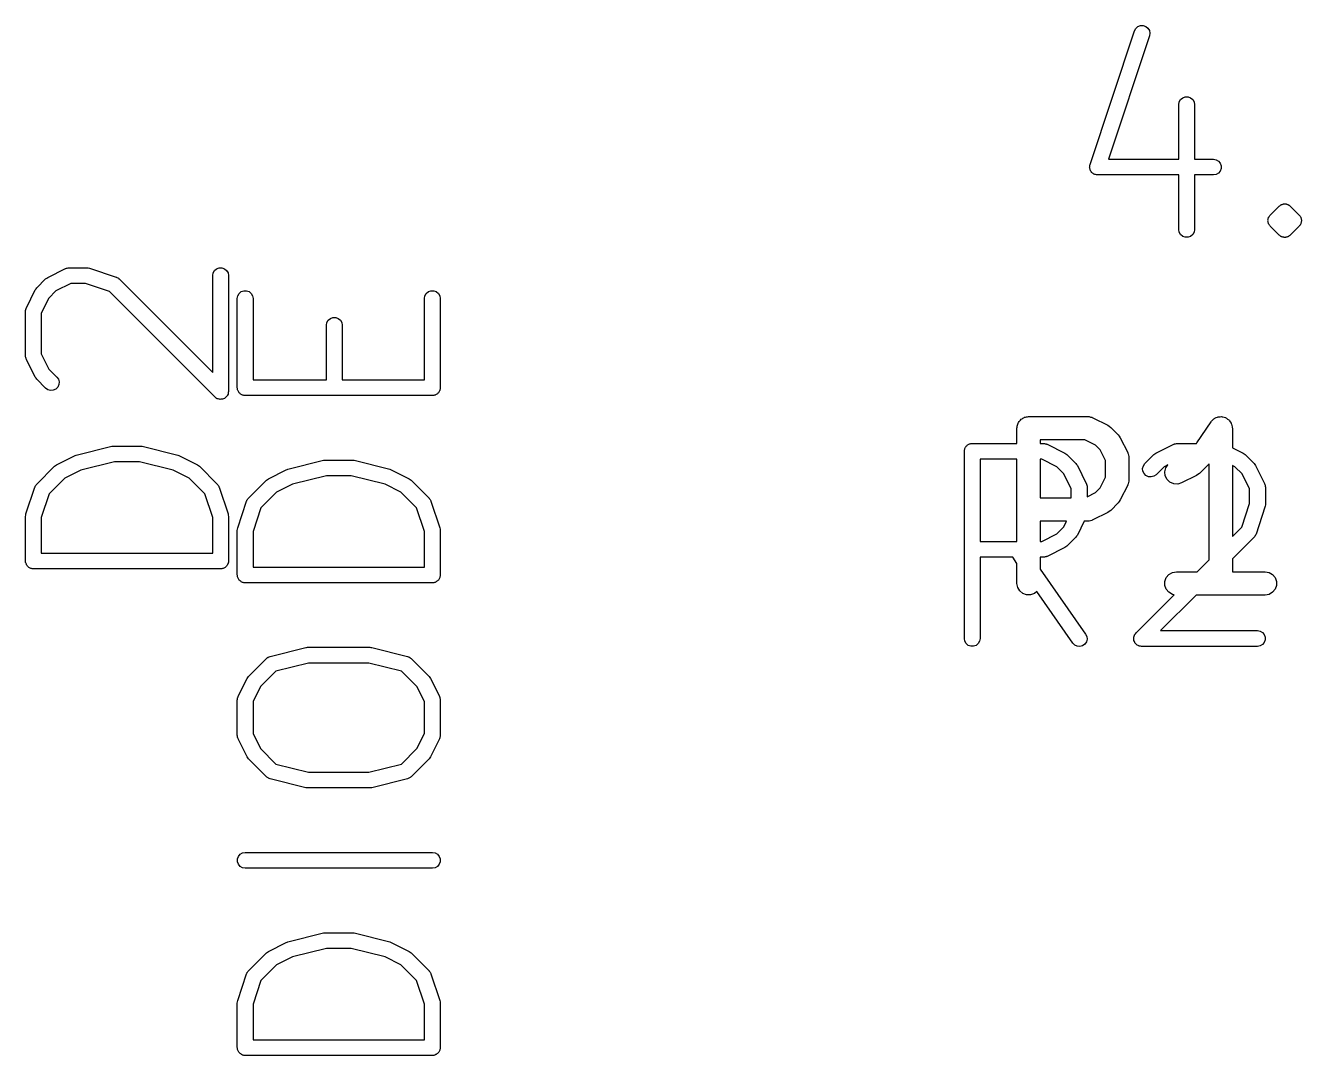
# Model space of a CAD drawing. Extents: x -2.2 to 86.5, y -78.6 to 9.2.
# Drawn here: x 37.82 to 46.04, y -33.76 to -27.13 of the extents above; entities that cross this region are included whole.
import ezdxf

# ---------------------------------------------------------------- set-up
doc = ezdxf.new("R2010")
doc.units = 0
doc.header["$MEASUREMENT"] = 0
doc.layers.add('BLACK', color=7, linetype='CONTINUOUS')

msp = doc.modelspace()

# ---------------------------------------------------------------- linework, layer by layer
at = {"layer": 'Black'}
for p, q in [((44.9773, -27.147), (44.9905, -27.1353)), ((44.9905, -27.1353), (45.0069, -27.1288)), ((45.0069, -27.1288), (45.0245, -27.1283)), ((45.0245, -27.1283), (45.0413, -27.1339)), ((45.0413, -27.1339), (45.0551, -27.1449)), ((44.6816, -28.0243), (44.9689, -27.1625)), ((45.0653, -27.1947), (44.8003, -27.9896)), ((44.9689, -27.1625), (44.9773, -27.147)), ((45.0551, -27.1449), (45.0643, -27.1599)), ((45.0643, -27.1599), (45.0679, -27.1772)), ((45.0679, -27.1772), (45.0653, -27.1947)), ((45.2535, -27.6382), (45.2566, -27.6208)), ((45.2566, -27.6208), (45.2654, -27.6056)), ((45.2654, -27.6056), (45.2789, -27.5942)), ((45.2789, -27.5942), (45.2955, -27.5882)), ((45.2955, -27.5882), (45.3132, -27.5882)), ((45.3132, -27.5882), (45.3297, -27.5942)), ((45.3297, -27.5942), (45.3432, -27.6056)), ((45.3432, -27.6056), (45.3521, -27.6208)), ((45.3521, -27.6208), (45.3551, -27.6382)), ((45.2535, -27.9896), (45.2535, -27.6382)), ((45.3551, -27.6382), (45.3551, -27.9896)), ((44.679, -28.0418), (44.6798, -28.0367)), ((44.6798, -28.0454), (44.679, -28.0418)), ((44.6798, -28.0316), (44.6811, -28.028)), ((44.6798, -28.0367), (44.6798, -28.0316)), ((44.6811, -28.028), (44.6816, -28.0243)), ((44.8003, -27.9896), (45.2535, -27.9896)), ((45.3551, -27.9896), (45.4767, -27.9896)), ((45.4767, -27.9896), (45.4941, -27.9926)), ((45.4941, -27.9926), (45.5093, -28.0015)), ((45.5093, -28.0015), (45.5207, -28.015)), ((45.5207, -28.015), (45.5267, -28.0316)), ((45.5267, -28.0316), (45.5267, -28.0492)), ((44.6798, -28.0492), (44.6798, -28.0454)), ((44.6815, -28.054), (44.6798, -28.0492)), ((44.6826, -28.0591), (44.6815, -28.054)), ((44.6845, -28.0623), (44.6826, -28.0591)), ((44.6858, -28.0658), (44.6845, -28.0623)), ((44.6891, -28.0697), (44.6858, -28.0658)), ((44.6918, -28.0741), (44.6891, -28.0697)), ((44.6947, -28.0764), (44.6918, -28.0741)), ((44.6972, -28.0793), (44.6947, -28.0764)), ((44.7016, -28.0819), (44.6972, -28.0793)), ((44.7056, -28.0851), (44.7016, -28.0819)), ((44.7092, -28.0862), (44.7056, -28.0851)), ((44.7124, -28.0881), (44.7092, -28.0862)), ((44.7175, -28.089), (44.7124, -28.0881)), ((44.7224, -28.0906), (44.7175, -28.089)), ((44.7261, -28.0905), (44.7224, -28.0906)), ((44.7298, -28.0912), (44.7261, -28.0905)), ((45.2535, -28.0912), (44.7298, -28.0912)), ((45.2535, -28.4425), (45.2535, -28.0912)), ((45.4767, -28.0912), (45.3551, -28.0912)), ((45.3551, -28.0912), (45.3551, -28.4425)), ((45.4941, -28.0881), (45.4767, -28.0912)), ((45.5093, -28.0793), (45.4941, -28.0881)), ((45.5207, -28.0658), (45.5093, -28.0793)), ((45.5267, -28.0492), (45.5207, -28.0658)), ((45.9004, -28.2917), (45.904, -28.2892)), ((45.904, -28.2892), (45.9072, -28.286)), ((45.9072, -28.286), (45.9092, -28.2851)), ((45.9092, -28.2851), (45.9109, -28.2836)), ((45.9109, -28.2836), (45.913, -28.2829)), ((45.913, -28.2829), (45.9148, -28.2816)), ((45.9148, -28.2816), (45.9191, -28.2805)), ((45.9191, -28.2805), (45.9232, -28.2786)), ((45.9232, -28.2786), (45.9254, -28.2784)), ((45.9254, -28.2784), (45.9275, -28.2776)), ((45.9275, -28.2776), (45.9297, -28.2776)), ((45.9297, -28.2776), (45.9319, -28.277)), ((45.9319, -28.277), (45.9363, -28.2774)), ((45.9363, -28.2774), (45.9407, -28.277)), ((45.9407, -28.277), (45.9429, -28.2776)), ((45.9429, -28.2776), (45.9451, -28.2776)), ((45.9451, -28.2776), (45.9472, -28.2784)), ((45.9472, -28.2784), (45.9495, -28.2786)), ((45.9495, -28.2786), (45.9535, -28.2805)), ((45.9535, -28.2805), (45.9578, -28.2816)), ((45.9578, -28.2816), (45.9596, -28.2829)), ((45.9596, -28.2829), (45.9617, -28.2836)), ((45.9617, -28.2836), (45.9634, -28.2851)), ((45.9634, -28.2851), (45.9654, -28.286)), ((45.9654, -28.286), (45.9686, -28.2892)), ((45.9686, -28.2892), (45.9722, -28.2917)), ((45.8294, -28.3764), (45.8298, -28.3719)), ((45.8298, -28.3719), (45.8317, -28.3679)), ((45.8317, -28.3679), (45.8328, -28.3636)), ((45.8328, -28.3636), (45.8354, -28.36)), ((45.8354, -28.36), (45.8372, -28.356)), ((45.8372, -28.356), (45.8404, -28.3528)), ((45.8404, -28.3528), (45.8429, -28.3492)), ((45.8429, -28.3492), (45.9004, -28.2917)), ((45.9722, -28.2917), (46.0297, -28.3492)), ((46.0297, -28.3492), (46.0322, -28.3528)), ((46.0322, -28.3528), (46.0354, -28.356)), ((46.0354, -28.356), (46.0373, -28.36)), ((46.0373, -28.36), (46.0398, -28.3636)), ((46.0398, -28.3636), (46.041, -28.3679)), ((46.041, -28.3679), (46.0428, -28.3719)), ((46.0428, -28.3719), (46.0432, -28.3764)), ((45.2566, -28.4599), (45.2535, -28.4425)), ((45.3551, -28.4425), (45.3521, -28.4599)), ((45.8283, -28.3807), (45.8294, -28.3764)), ((45.8286, -28.3851), (45.8283, -28.3807)), ((45.8283, -28.3895), (45.8286, -28.3851)), ((45.8294, -28.3938), (45.8283, -28.3895)), ((45.8298, -28.3982), (45.8294, -28.3938)), ((45.8317, -28.4023), (45.8298, -28.3982)), ((45.8328, -28.4066), (45.8317, -28.4023)), ((45.8354, -28.4102), (45.8328, -28.4066)), ((45.8372, -28.4142), (45.8354, -28.4102)), ((45.8404, -28.4174), (45.8372, -28.4142)), ((45.8429, -28.421), (45.8404, -28.4174)), ((45.9004, -28.4785), (45.8429, -28.421)), ((46.0297, -28.421), (45.9722, -28.4785)), ((46.0322, -28.4174), (46.0297, -28.421)), ((46.0354, -28.4142), (46.0322, -28.4174)), ((46.0373, -28.4102), (46.0354, -28.4142)), ((46.0398, -28.4066), (46.0373, -28.4102)), ((46.041, -28.4023), (46.0398, -28.4066)), ((46.0428, -28.3982), (46.041, -28.4023)), ((46.0432, -28.3938), (46.0428, -28.3982)), ((46.0432, -28.3764), (46.0444, -28.3807)), ((46.0444, -28.3895), (46.0432, -28.3938)), ((46.0444, -28.3807), (46.044, -28.3851)), ((46.044, -28.3851), (46.0444, -28.3895)), ((45.2654, -28.4752), (45.2566, -28.4599)), ((45.2789, -28.4865), (45.2654, -28.4752)), ((45.2955, -28.4926), (45.2789, -28.4865)), ((45.3132, -28.4926), (45.2955, -28.4926)), ((45.3297, -28.4865), (45.3132, -28.4926)), ((45.3432, -28.4752), (45.3297, -28.4865)), ((45.3521, -28.4599), (45.3432, -28.4752)), ((45.904, -28.481), (45.9004, -28.4785)), ((45.9072, -28.4842), (45.904, -28.481)), ((45.9092, -28.4851), (45.9072, -28.4842)), ((45.9109, -28.4865), (45.9092, -28.4851)), ((45.913, -28.4873), (45.9109, -28.4865)), ((45.9148, -28.4886), (45.913, -28.4873)), ((45.9191, -28.4897), (45.9148, -28.4886)), ((45.9232, -28.4916), (45.9191, -28.4897)), ((45.9254, -28.4918), (45.9232, -28.4916)), ((45.9275, -28.4926), (45.9254, -28.4918)), ((45.9297, -28.4926), (45.9275, -28.4926)), ((45.9319, -28.4932), (45.9297, -28.4926)), ((45.9363, -28.4928), (45.9319, -28.4932)), ((45.9407, -28.4932), (45.9363, -28.4928)), ((45.9429, -28.4926), (45.9407, -28.4932)), ((45.9451, -28.4926), (45.9429, -28.4926)), ((45.9472, -28.4918), (45.9451, -28.4926)), ((45.9495, -28.4916), (45.9472, -28.4918)), ((45.9535, -28.4897), (45.9495, -28.4916)), ((45.9578, -28.4886), (45.9535, -28.4897)), ((45.9596, -28.4873), (45.9578, -28.4886)), ((45.9617, -28.4865), (45.9596, -28.4873)), ((45.9634, -28.4851), (45.9617, -28.4865)), ((45.9654, -28.4842), (45.9634, -28.4851)), ((45.9686, -28.481), (45.9654, -28.4842)), ((45.9722, -28.4785), (45.9686, -28.481)), ((37.9632, -28.7513), (38.0781, -28.6938)), ((38.0781, -28.6938), (38.0809, -28.693)), ((38.0809, -28.693), (38.0835, -28.6915)), ((38.0835, -28.6915), (38.0893, -28.6905)), ((38.0893, -28.6905), (38.095, -28.6888)), ((38.095, -28.6888), (38.098, -28.689)), ((38.098, -28.689), (38.1009, -28.6885)), ((38.1009, -28.6885), (38.2158, -28.6885)), ((38.2158, -28.6885), (38.2238, -28.6899)), ((38.2238, -28.6899), (38.2318, -28.6911)), ((38.2318, -28.6911), (38.4042, -28.7485)), ((39.0386, -28.7066), (39.0521, -28.6953)), ((39.0521, -28.6953), (39.0687, -28.6892)), ((39.0687, -28.6892), (39.0864, -28.6892)), ((39.0864, -28.6892), (39.1029, -28.6953)), ((39.1029, -28.6953), (39.1165, -28.7066)), ((37.8926, -28.8182), (37.95, -28.7608)), ((37.95, -28.7608), (37.9567, -28.7561)), ((37.9567, -28.7561), (37.9632, -28.7513)), ((38.4042, -28.7485), (38.4068, -28.7499)), ((38.4068, -28.7499), (38.4096, -28.7507)), ((38.4096, -28.7507), (38.4145, -28.7541)), ((38.4145, -28.7541), (38.4197, -28.7569)), ((38.4197, -28.7569), (38.4216, -28.7591)), ((38.4216, -28.7591), (38.424, -28.7608)), ((38.424, -28.7608), (39.0267, -29.3635)), ((39.0267, -28.7393), (39.0298, -28.7219)), ((39.0267, -29.3635), (39.0267, -28.7393)), ((39.0298, -28.7219), (39.0386, -28.7066)), ((39.1165, -28.7066), (39.1253, -28.7219)), ((39.1253, -28.7219), (39.1283, -28.7393)), ((39.1283, -28.7393), (39.1283, -29.4861)), ((37.8256, -28.9464), (37.8831, -28.8314)), ((37.8831, -28.8314), (37.8879, -28.8249)), ((37.8879, -28.8249), (37.8926, -28.8182)), ((38.016, -28.8385), (37.9703, -28.8843)), ((38.1128, -28.7901), (38.016, -28.8385)), ((38.2075, -28.7901), (38.1128, -28.7901)), ((38.3607, -28.8411), (38.2075, -28.7901)), ((39.0416, -29.5221), (38.3607, -28.8411)), ((39.1883, -28.8694), (39.1971, -28.8541)), ((39.1971, -28.8541), (39.2106, -28.8427)), ((39.2106, -28.8427), (39.2272, -28.8367)), ((39.2272, -28.8367), (39.2449, -28.8367)), ((39.2449, -28.8367), (39.2614, -28.8427)), ((39.2614, -28.8427), (39.275, -28.8541)), ((39.275, -28.8541), (39.2838, -28.8694)), ((40.3948, -28.8694), (40.4036, -28.8541)), ((40.4036, -28.8541), (40.4171, -28.8427)), ((40.4171, -28.8427), (40.4337, -28.8367)), ((40.4337, -28.8367), (40.4514, -28.8367)), ((40.4514, -28.8367), (40.4679, -28.8427)), ((40.4679, -28.8427), (40.4815, -28.8541)), ((40.4815, -28.8541), (40.4903, -28.8694)), ((37.8248, -28.9492), (37.8256, -28.9464)), ((37.9703, -28.8843), (37.9218, -28.9811)), ((39.1852, -28.8867), (39.1883, -28.8694)), ((39.1852, -29.4613), (39.1852, -28.8867)), ((39.2838, -28.8694), (39.2868, -28.8867)), ((39.2868, -28.8867), (39.2868, -29.4105)), ((40.3917, -28.8867), (40.3948, -28.8694)), ((40.3917, -29.4105), (40.3917, -28.8867)), ((40.4903, -28.8694), (40.4933, -28.8867)), ((40.4933, -28.8867), (40.4933, -29.4613)), ((37.8202, -28.9691), (37.8208, -28.9662)), ((37.8202, -29.2563), (37.8202, -28.9691)), ((37.8206, -28.9633), (37.8223, -28.9576)), ((37.8208, -28.9662), (37.8206, -28.9633)), ((37.8223, -28.9576), (37.8233, -28.9517)), ((37.8233, -28.9517), (37.8248, -28.9492)), ((37.9218, -28.9811), (37.9218, -29.2443)), ((39.7628, -29.0417), (39.7717, -29.0264)), ((39.7717, -29.0264), (39.7852, -29.0151)), ((39.7852, -29.0151), (39.8017, -29.0091)), ((39.8017, -29.0091), (39.8194, -29.0091)), ((39.8194, -29.0091), (39.836, -29.0151)), ((39.836, -29.0151), (39.8495, -29.0264)), ((39.8495, -29.0264), (39.8583, -29.0417)), ((39.7598, -29.0591), (39.7628, -29.0417)), ((39.7598, -29.4105), (39.7598, -29.0591)), ((39.8583, -29.0417), (39.8614, -29.0591)), ((39.8614, -29.0591), (39.8614, -29.4105)), ((37.8208, -29.2592), (37.8202, -29.2563)), ((37.8206, -29.2621), (37.8208, -29.2592)), ((37.8223, -29.2678), (37.8206, -29.2621)), ((37.8233, -29.2737), (37.8223, -29.2678)), ((37.8248, -29.2762), (37.8233, -29.2737)), ((37.8256, -29.2791), (37.8248, -29.2762)), ((37.9218, -29.2443), (37.9703, -29.3411)), ((37.8831, -29.394), (37.8256, -29.2791)), ((37.9703, -29.3411), (38.0219, -29.3928)), ((37.8879, -29.4005), (37.8831, -29.394)), ((37.8926, -29.4072), (37.8879, -29.4005)), ((37.95, -29.4646), (37.8926, -29.4072)), ((38.0219, -29.3928), (38.032, -29.4072)), ((38.035, -29.4418), (38.0276, -29.4578)), ((38.032, -29.4072), (38.0366, -29.4243)), ((38.0366, -29.4243), (38.035, -29.4418)), ((39.2868, -29.4105), (39.7598, -29.4105)), ((39.8614, -29.4105), (40.3917, -29.4105)), ((37.9645, -29.4747), (37.95, -29.4646)), ((37.9815, -29.4793), (37.9645, -29.4747)), ((37.9991, -29.4778), (37.9815, -29.4793)), ((38.0151, -29.4703), (37.9991, -29.4778)), ((38.0276, -29.4578), (38.0151, -29.4703)), ((39.0471, -29.5259), (39.0416, -29.5221)), ((39.1114, -29.5231), (39.1067, -29.5278)), ((39.1165, -29.5188), (39.1114, -29.5231)), ((39.1176, -29.5169), (39.1165, -29.5188)), ((39.1192, -29.5153), (39.1176, -29.5169)), ((39.122, -29.5093), (39.1192, -29.5153)), ((39.1253, -29.5035), (39.122, -29.5093)), ((39.1257, -29.5013), (39.1253, -29.5035)), ((39.1266, -29.4993), (39.1257, -29.5013)), ((39.1272, -29.4927), (39.1266, -29.4993)), ((39.1283, -29.4861), (39.1272, -29.4927)), ((39.186, -29.4656), (39.1852, -29.4613)), ((39.186, -29.4701), (39.186, -29.4656)), ((39.1875, -29.4743), (39.186, -29.4701)), ((39.1883, -29.4786), (39.1875, -29.4743)), ((39.1905, -29.4825), (39.1883, -29.4786)), ((39.1921, -29.4867), (39.1905, -29.4825)), ((39.1949, -29.4901), (39.1921, -29.4867)), ((39.1971, -29.4939), (39.1949, -29.4901)), ((39.2005, -29.4968), (39.1971, -29.4939)), ((39.2034, -29.5002), (39.2005, -29.4968)), ((39.2072, -29.5024), (39.2034, -29.5002)), ((39.2106, -29.5053), (39.2072, -29.5024)), ((39.2148, -29.5068), (39.2106, -29.5053)), ((39.2187, -29.509), (39.2148, -29.5068)), ((39.2231, -29.5098), (39.2187, -29.509)), ((39.2272, -29.5113), (39.2231, -29.5098)), ((39.2317, -29.5113), (39.2272, -29.5113)), ((39.236, -29.5121), (39.2317, -29.5113)), ((40.4425, -29.5121), (39.236, -29.5121)), ((40.4469, -29.5113), (40.4425, -29.5121)), ((40.4514, -29.5113), (40.4469, -29.5113)), ((40.4555, -29.5098), (40.4514, -29.5113)), ((40.4599, -29.509), (40.4555, -29.5098)), ((40.4638, -29.5068), (40.4599, -29.509)), ((40.4679, -29.5053), (40.4638, -29.5068)), ((40.4714, -29.5024), (40.4679, -29.5053)), ((40.4752, -29.5002), (40.4714, -29.5024)), ((40.4781, -29.4968), (40.4752, -29.5002)), ((40.4815, -29.4939), (40.4781, -29.4968)), ((40.4837, -29.4901), (40.4815, -29.4939)), ((40.4865, -29.4867), (40.4837, -29.4901)), ((40.4881, -29.4825), (40.4865, -29.4867)), ((40.4903, -29.4786), (40.4881, -29.4825)), ((40.4911, -29.4743), (40.4903, -29.4786)), ((40.4926, -29.4701), (40.4911, -29.4743)), ((40.4933, -29.4613), (40.4926, -29.4656)), ((40.4926, -29.4656), (40.4926, -29.4701)), ((39.0521, -29.5301), (39.0471, -29.5259)), ((39.0542, -29.5309), (39.0521, -29.5301)), ((39.0561, -29.5322), (39.0542, -29.5309)), ((39.0625, -29.5339), (39.0561, -29.5322)), ((39.0687, -29.5362), (39.0625, -29.5339)), ((39.071, -29.5362), (39.0687, -29.5362)), ((39.0731, -29.5367), (39.071, -29.5362)), ((39.0797, -29.5362), (39.0731, -29.5367)), ((39.0864, -29.5362), (39.0797, -29.5362)), ((39.0885, -29.5354), (39.0864, -29.5362)), ((39.0907, -29.5352), (39.0885, -29.5354)), ((39.0967, -29.5324), (39.0907, -29.5352)), ((39.1029, -29.5301), (39.0967, -29.5324)), ((39.1047, -29.5287), (39.1029, -29.5301)), ((39.1067, -29.5278), (39.1047, -29.5287)), ((44.2185, -29.691), (44.2208, -29.6849)), ((44.2208, -29.6849), (44.225, -29.6799)), ((44.225, -29.6799), (44.2283, -29.6742)), ((44.2283, -29.6742), (44.2333, -29.67)), ((44.2333, -29.67), (44.2375, -29.6649)), ((44.2375, -29.6649), (44.2432, -29.6616)), ((44.2432, -29.6616), (44.2482, -29.6574)), ((44.2482, -29.6574), (44.2544, -29.6552)), ((44.2544, -29.6552), (44.2601, -29.6519)), ((44.2601, -29.6519), (44.2665, -29.6508)), ((44.2665, -29.6508), (44.2727, -29.6485)), ((44.2727, -29.6485), (44.2793, -29.6485)), ((44.2793, -29.6485), (44.2857, -29.6474)), ((44.2857, -29.6474), (44.6667, -29.6474)), ((44.6667, -29.6474), (44.6709, -29.6481)), ((44.6709, -29.6481), (44.6752, -29.6479)), ((44.6752, -29.6479), (44.6837, -29.6504)), ((44.6837, -29.6504), (44.6923, -29.6519)), ((44.6923, -29.6519), (44.6961, -29.6541)), ((44.6961, -29.6541), (44.7002, -29.6553)), ((44.7002, -29.6553), (44.7954, -29.7029)), ((45.3703, -29.8175), (45.4614, -29.6808)), ((45.4614, -29.6808), (45.4643, -29.6778)), ((45.4643, -29.6778), (45.4664, -29.6742)), ((45.4664, -29.6742), (45.4732, -29.6684)), ((45.4732, -29.6684), (45.4794, -29.6619)), ((45.4794, -29.6619), (45.4831, -29.6601)), ((45.4831, -29.6601), (45.4863, -29.6574)), ((45.4863, -29.6574), (45.4947, -29.6544)), ((45.4947, -29.6544), (45.5027, -29.6504)), ((45.5027, -29.6504), (45.5069, -29.6499)), ((45.5069, -29.6499), (45.5108, -29.6485)), ((45.5108, -29.6485), (45.5197, -29.6485)), ((45.5197, -29.6485), (45.5286, -29.6475)), ((45.5286, -29.6475), (45.5327, -29.6485)), ((45.5327, -29.6485), (45.5368, -29.6485)), ((45.5368, -29.6485), (45.5452, -29.6516)), ((45.5452, -29.6516), (45.5539, -29.6537)), ((45.5539, -29.6537), (45.5574, -29.656)), ((45.5574, -29.656), (45.5613, -29.6574)), ((45.5613, -29.6574), (45.5682, -29.6632)), ((45.5682, -29.6632), (45.5756, -29.6681)), ((45.5756, -29.6681), (45.5781, -29.6715)), ((45.5781, -29.6715), (45.5813, -29.6742)), ((45.5813, -29.6742), (45.5857, -29.6819)), ((45.5857, -29.6819), (45.591, -29.6891)), ((45.591, -29.6891), (45.5922, -29.6931)), ((44.2107, -29.7224), (44.2119, -29.7159)), ((44.2107, -29.8202), (44.2107, -29.7224)), ((44.2119, -29.7094), (44.2141, -29.7032)), ((44.2119, -29.7159), (44.2119, -29.7094)), ((44.2141, -29.7032), (44.2152, -29.6967)), ((44.2152, -29.6967), (44.2185, -29.691)), ((44.7954, -29.7029), (44.8051, -29.7101)), ((44.8051, -29.7101), (44.8149, -29.717)), ((44.8149, -29.717), (44.8626, -29.7646)), ((44.8626, -29.7646), (44.8694, -29.7744)), ((45.5922, -29.6931), (45.5943, -29.6967)), ((45.5943, -29.6967), (45.5958, -29.7055)), ((45.5958, -29.7055), (45.5984, -29.7141)), ((45.5984, -29.7141), (45.5981, -29.7183)), ((45.5981, -29.7183), (45.5988, -29.7224)), ((45.5988, -29.7224), (45.5988, -29.8482)), ((38.146, -29.8965), (38.3758, -29.839)), ((38.3758, -29.839), (38.382, -29.8386)), ((38.382, -29.8386), (38.3881, -29.8375)), ((38.3881, -29.8375), (38.5605, -29.8375)), ((38.5605, -29.8375), (38.5666, -29.8386)), ((38.5666, -29.8386), (38.5728, -29.839)), ((38.5728, -29.839), (38.8026, -29.8965)), ((43.8738, -29.8581), (43.8745, -29.8537)), ((43.8745, -29.8537), (43.8767, -29.8498)), ((43.8767, -29.8498), (43.8783, -29.8456)), ((43.8783, -29.8456), (43.8811, -29.8422)), ((43.8811, -29.8422), (43.8833, -29.8384)), ((43.8833, -29.8384), (43.8868, -29.8355)), ((43.8868, -29.8355), (43.8896, -29.8321)), ((43.8896, -29.8321), (43.8935, -29.8299)), ((43.8935, -29.8299), (43.8969, -29.8271)), ((43.8969, -29.8271), (43.901, -29.8255)), ((43.901, -29.8255), (43.9049, -29.8233)), ((43.9049, -29.8233), (43.9093, -29.8225)), ((43.9093, -29.8225), (43.9134, -29.821)), ((43.9134, -29.821), (43.9179, -29.821)), ((43.9179, -29.821), (43.9223, -29.8202)), ((43.9223, -29.8202), (44.2107, -29.8202)), ((44.3607, -29.7974), (44.3607, -29.8202)), ((44.649, -29.7974), (44.3607, -29.7974)), ((44.3607, -29.8202), (44.3819, -29.8202)), ((44.3819, -29.8202), (44.3848, -29.8208)), ((44.3848, -29.8208), (44.3877, -29.8206)), ((44.3877, -29.8206), (44.3934, -29.8223)), ((44.3934, -29.8223), (44.3993, -29.8233)), ((44.3993, -29.8233), (44.4018, -29.8248)), ((44.4018, -29.8248), (44.4046, -29.8256)), ((44.4046, -29.8256), (44.5195, -29.8831)), ((44.7175, -29.8316), (44.649, -29.7974)), ((44.7479, -29.862), (44.7175, -29.8316)), ((44.8694, -29.7744), (44.8766, -29.7841)), ((44.8766, -29.7841), (44.9242, -29.8793)), ((45.106, -29.8831), (45.2209, -29.8256)), ((45.2209, -29.8256), (45.2238, -29.8248)), ((45.2238, -29.8248), (45.2263, -29.8233)), ((45.2263, -29.8233), (45.2322, -29.8223)), ((45.2322, -29.8223), (45.2379, -29.8206)), ((45.2379, -29.8206), (45.2408, -29.8208)), ((45.2408, -29.8208), (45.2437, -29.8202)), ((45.2437, -29.8202), (45.3675, -29.8202)), ((45.3675, -29.8202), (45.3703, -29.8175)), ((45.5988, -29.8482), (45.6686, -29.8831)), ((38.0207, -29.9578), (38.1356, -29.9003)), ((38.1356, -29.9003), (38.1409, -29.8987)), ((38.1409, -29.8987), (38.146, -29.8965)), ((38.8026, -29.8965), (38.8077, -29.8987)), ((38.8077, -29.8987), (38.813, -29.9003)), ((38.813, -29.9003), (38.9279, -29.9578)), ((39.511, -29.9865), (39.7408, -29.9291)), ((39.7408, -29.9291), (39.747, -29.9286)), ((39.747, -29.9286), (39.7531, -29.9275)), ((39.7531, -29.9275), (39.9255, -29.9275)), ((39.9255, -29.9275), (39.9316, -29.9286)), ((39.9316, -29.9286), (39.9378, -29.9291)), ((39.9378, -29.9291), (40.1676, -29.9865)), ((43.8715, -29.871), (43.8722, -29.8667)), ((43.8715, -31.0775), (43.8715, -29.871)), ((43.8722, -29.8622), (43.8738, -29.8581)), ((43.8722, -29.8667), (43.8722, -29.8622)), ((43.9731, -29.9218), (43.9731, -30.4522)), ((44.2107, -29.9218), (43.9731, -29.9218)), ((44.2107, -30.4522), (44.2107, -29.9218)), ((44.3607, -29.9218), (44.3607, -30.1712)), ((44.3699, -29.9218), (44.3607, -29.9218)), ((44.4667, -29.9703), (44.3699, -29.9218)), ((44.5195, -29.8831), (44.526, -29.8879)), ((44.526, -29.8879), (44.5327, -29.8926)), ((44.5327, -29.8926), (44.5902, -29.95)), ((44.7821, -29.9306), (44.7479, -29.862)), ((44.7821, -30.038), (44.7821, -29.9306)), ((44.9242, -29.8793), (44.9255, -29.8835)), ((44.9255, -29.8835), (44.9276, -29.8872)), ((44.9276, -29.8872), (44.9291, -29.8959)), ((44.9291, -29.8959), (44.9317, -29.9043)), ((44.9317, -29.9043), (44.9314, -29.9086)), ((44.9314, -29.9086), (44.9321, -29.9129)), ((44.9321, -29.9129), (44.9321, -30.0557)), ((45.0354, -29.95), (45.0928, -29.8926)), ((45.0928, -29.8926), (45.0995, -29.8879)), ((45.0995, -29.8879), (45.106, -29.8831)), ((45.6686, -29.8831), (45.6751, -29.8879)), ((45.6751, -29.8879), (45.6818, -29.8926)), ((45.6818, -29.8926), (45.7392, -29.95)), ((37.8926, -30.0822), (38.0075, -29.9673)), ((38.0075, -29.9673), (38.0142, -29.9626)), ((38.0142, -29.9626), (38.0207, -29.9578)), ((38.176, -29.9937), (38.0735, -30.045)), ((38.3944, -29.9391), (38.176, -29.9937)), ((38.5542, -29.9391), (38.3944, -29.9391)), ((38.7726, -29.9937), (38.5542, -29.9391)), ((38.8751, -30.045), (38.7726, -29.9937)), ((38.9279, -29.9578), (38.9345, -29.9626)), ((38.9345, -29.9626), (38.9411, -29.9673)), ((38.9411, -29.9673), (39.056, -30.0822)), ((39.3857, -30.0478), (39.5006, -29.9903)), ((39.5006, -29.9903), (39.5059, -29.9888)), ((39.5059, -29.9888), (39.511, -29.9865)), ((40.1676, -29.9865), (40.1727, -29.9888)), ((40.1727, -29.9888), (40.178, -29.9903)), ((40.178, -29.9903), (40.2929, -30.0478)), ((44.5125, -30.016), (44.4667, -29.9703)), ((44.5609, -30.1128), (44.5125, -30.016)), ((44.5902, -29.95), (44.5948, -29.9567)), ((44.5948, -29.9567), (44.5997, -29.9632)), ((44.5997, -29.9632), (44.6571, -30.0781)), ((45.0207, -29.9815), (45.0253, -29.9645)), ((45.0222, -29.9991), (45.0207, -29.9815)), ((45.0297, -30.0151), (45.0222, -29.9991)), ((45.0253, -29.9645), (45.0354, -29.95)), ((45.0422, -30.0276), (45.0297, -30.0151)), ((45.1589, -29.9703), (45.1072, -30.0219)), ((45.1823, -29.9585), (45.1589, -29.9703)), ((45.1632, -30.0036), (45.1693, -29.9783)), ((45.1662, -30.0295), (45.1632, -30.0036)), ((45.1693, -29.9783), (45.1823, -29.9585)), ((45.3864, -30.0135), (45.3765, -30.0204)), ((45.4488, -29.9511), (45.3864, -30.0135)), ((45.4488, -30.5708), (45.4488, -29.9511)), ((45.6157, -29.9703), (45.5988, -29.9618)), ((45.5988, -29.9618), (45.5988, -30.4208)), ((45.6615, -30.016), (45.6157, -29.9703)), ((45.7099, -30.1128), (45.6615, -30.016)), ((45.7392, -29.95), (45.7439, -29.9567)), ((45.7439, -29.9567), (45.7487, -29.9632)), ((45.7487, -29.9632), (45.8062, -30.0781)), ((37.8803, -30.1021), (37.8817, -30.0995)), ((37.8817, -30.0995), (37.8825, -30.0967)), ((37.8825, -30.0967), (37.8859, -30.0918)), ((37.8859, -30.0918), (37.8887, -30.0865)), ((37.8887, -30.0865), (37.8909, -30.0846)), ((37.8909, -30.0846), (37.8926, -30.0822)), ((38.0735, -30.045), (37.9729, -30.1456)), ((38.9757, -30.1456), (38.8751, -30.045)), ((39.056, -30.0822), (39.0577, -30.0846)), ((39.0577, -30.0846), (39.0599, -30.0865)), ((39.0599, -30.0865), (39.0627, -30.0918)), ((39.0627, -30.0918), (39.0661, -30.0967)), ((39.0661, -30.0967), (39.0669, -30.0995)), ((39.0669, -30.0995), (39.0683, -30.1021)), ((39.2576, -30.1722), (39.3725, -30.0573)), ((39.3725, -30.0573), (39.3792, -30.0526)), ((39.3792, -30.0526), (39.3857, -30.0478)), ((39.541, -30.0837), (39.4385, -30.135)), ((39.7594, -30.0291), (39.541, -30.0837)), ((39.9192, -30.0291), (39.7594, -30.0291)), ((40.1376, -30.0837), (39.9192, -30.0291)), ((40.2401, -30.135), (40.1376, -30.0837)), ((40.2929, -30.0478), (40.2995, -30.0527)), ((40.2995, -30.0527), (40.3061, -30.0573)), ((40.3061, -30.0573), (40.421, -30.1722)), ((44.6571, -30.0781), (44.658, -30.0809)), ((44.658, -30.0809), (44.6594, -30.0835)), ((44.6594, -30.0835), (44.6605, -30.0893)), ((44.6605, -30.0893), (44.6622, -30.095)), ((44.6622, -30.095), (44.662, -30.098)), ((44.662, -30.098), (44.6625, -30.1009)), ((44.7479, -30.1065), (44.7821, -30.038)), ((44.9242, -30.0893), (44.8766, -30.1845)), ((44.9255, -30.0851), (44.9242, -30.0893)), ((44.9276, -30.0814), (44.9255, -30.0851)), ((44.9291, -30.0727), (44.9276, -30.0814)), ((44.9317, -30.0643), (44.9291, -30.0727)), ((44.9321, -30.0557), (44.9314, -30.06)), ((44.9314, -30.06), (44.9317, -30.0643)), ((45.0582, -30.035), (45.0422, -30.0276)), ((45.0757, -30.0366), (45.0582, -30.035)), ((45.0928, -30.032), (45.0757, -30.0366)), ((45.1072, -30.0219), (45.0928, -30.032)), ((45.1779, -30.0528), (45.1662, -30.0295)), ((45.1968, -30.0707), (45.1779, -30.0528)), ((45.2207, -30.081), (45.1968, -30.0707)), ((45.2467, -30.0826), (45.2207, -30.081)), ((45.2716, -30.0752), (45.2467, -30.0826)), ((45.3669, -30.0276), (45.2716, -30.0752)), ((45.3765, -30.0204), (45.3669, -30.0276)), ((45.8062, -30.0781), (45.807, -30.0809)), ((45.807, -30.0809), (45.8085, -30.0835)), ((45.8085, -30.0835), (45.8095, -30.0893)), ((45.8095, -30.0893), (45.8112, -30.095)), ((45.8112, -30.095), (45.811, -30.098)), ((45.811, -30.098), (45.8115, -30.1009)), ((37.8229, -30.2744), (37.8803, -30.1021)), ((37.9729, -30.1456), (37.9218, -30.2987)), ((39.0267, -30.2987), (38.9757, -30.1456)), ((39.0683, -30.1021), (39.1257, -30.2744)), ((39.2475, -30.1867), (39.2509, -30.1818)), ((39.2509, -30.1818), (39.2537, -30.1766)), ((39.2537, -30.1766), (39.2559, -30.1746)), ((39.2559, -30.1746), (39.2576, -30.1722)), ((39.4385, -30.135), (39.3379, -30.2356)), ((40.3407, -30.2356), (40.2401, -30.135)), ((40.421, -30.1722), (40.4227, -30.1746)), ((40.4227, -30.1746), (40.4249, -30.1766)), ((40.4249, -30.1766), (40.4277, -30.1818)), ((40.4277, -30.1818), (40.4311, -30.1867)), ((44.3607, -30.1712), (44.5609, -30.1712)), ((44.5609, -30.1712), (44.5609, -30.1128)), ((44.6625, -30.1009), (44.6625, -30.1644)), ((44.6625, -30.1644), (44.7175, -30.1369)), ((44.7175, -30.1369), (44.7479, -30.1065)), ((45.7099, -30.2075), (45.7099, -30.1128)), ((45.8115, -30.1009), (45.8115, -30.2158)), ((39.1879, -30.3644), (39.2453, -30.1921)), ((39.2453, -30.1921), (39.2467, -30.1895)), ((39.2467, -30.1895), (39.2475, -30.1867)), ((39.3379, -30.2356), (39.2868, -30.3887)), ((40.3917, -30.3887), (40.3407, -30.2356)), ((40.4311, -30.1867), (40.4319, -30.1895)), ((40.4319, -30.1895), (40.4333, -30.1921)), ((40.4333, -30.1921), (40.4907, -30.3644)), ((44.8051, -30.2585), (44.7954, -30.2657)), ((44.8149, -30.2516), (44.8051, -30.2585)), ((44.8626, -30.204), (44.8149, -30.2516)), ((44.8694, -30.1942), (44.8626, -30.204)), ((44.8766, -30.1845), (44.8694, -30.1942)), ((45.6589, -30.3607), (45.7099, -30.2075)), ((45.8089, -30.2318), (45.7515, -30.4042)), ((45.8101, -30.2238), (45.8089, -30.2318)), ((45.8115, -30.2158), (45.8101, -30.2238)), ((37.8202, -30.2905), (37.8217, -30.2825)), ((37.8202, -30.5777), (37.8202, -30.2905)), ((37.8217, -30.2825), (37.8229, -30.2744)), ((37.9218, -30.2987), (37.9218, -30.5269)), ((39.0267, -30.5269), (39.0267, -30.2987)), ((39.1257, -30.2744), (39.1269, -30.2825)), ((39.1269, -30.2825), (39.1283, -30.2905)), ((39.1283, -30.2905), (39.1283, -30.5777)), ((44.3607, -30.3212), (44.3607, -30.4522)), ((44.5309, -30.3212), (44.3607, -30.3212)), ((44.5125, -30.358), (44.5309, -30.3212)), ((44.6445, -30.3212), (44.5997, -30.4108)), ((44.6667, -30.3212), (44.6445, -30.3212)), ((44.6709, -30.3204), (44.6667, -30.3212)), ((44.6752, -30.3207), (44.6709, -30.3204)), ((44.6837, -30.3182), (44.6752, -30.3207)), ((44.6923, -30.3167), (44.6837, -30.3182)), ((44.6961, -30.3145), (44.6923, -30.3167)), ((44.7002, -30.3133), (44.6961, -30.3145)), ((44.7954, -30.2657), (44.7002, -30.3133)), ((39.1852, -30.3805), (39.1867, -30.3725)), ((39.1852, -30.6678), (39.1852, -30.3805)), ((39.1867, -30.3725), (39.1879, -30.3644)), ((39.2868, -30.3887), (39.2868, -30.617)), ((40.3917, -30.617), (40.3917, -30.3887)), ((40.4907, -30.3644), (40.4919, -30.3725)), ((40.4919, -30.3725), (40.4933, -30.3805)), ((40.4933, -30.3805), (40.4933, -30.6678)), ((44.3699, -30.4522), (44.4667, -30.4038)), ((44.4667, -30.4038), (44.5125, -30.358)), ((44.5902, -30.424), (44.5327, -30.4815)), ((44.5948, -30.4174), (44.5902, -30.424)), ((44.5997, -30.4108), (44.5948, -30.4174)), ((45.5988, -30.4208), (45.6589, -30.3607)), ((45.7392, -30.424), (45.5988, -30.5644)), ((45.7409, -30.4216), (45.7392, -30.424)), ((45.7431, -30.4197), (45.7409, -30.4216)), ((45.7459, -30.4145), (45.7431, -30.4197)), ((45.7493, -30.4096), (45.7459, -30.4145)), ((45.7501, -30.4068), (45.7493, -30.4096)), ((45.7515, -30.4042), (45.7501, -30.4068)), ((43.9731, -30.4522), (44.2107, -30.4522)), ((44.3607, -30.4522), (44.3699, -30.4522)), ((44.5195, -30.491), (44.4046, -30.5485)), ((44.5261, -30.4861), (44.5195, -30.491)), ((44.5327, -30.4815), (44.5261, -30.4861)), ((37.821, -30.5821), (37.8202, -30.5777)), ((37.821, -30.5866), (37.821, -30.5821)), ((37.8225, -30.5907), (37.821, -30.5866)), ((37.8233, -30.5951), (37.8225, -30.5907)), ((37.9218, -30.5269), (39.0267, -30.5269)), ((39.1261, -30.5907), (39.1253, -30.5951)), ((39.1276, -30.5866), (39.1261, -30.5907)), ((39.1283, -30.5777), (39.1276, -30.5821)), ((39.1276, -30.5821), (39.1276, -30.5866)), ((44.1831, -30.5538), (43.9731, -30.5538)), ((43.9731, -30.5538), (43.9731, -31.0775)), ((44.2107, -30.5933), (44.1831, -30.5538)), ((44.2107, -30.7224), (44.2107, -30.5933)), ((44.3819, -30.5538), (44.3607, -30.5538)), ((44.3607, -30.5538), (44.3607, -30.6304)), ((44.3848, -30.5533), (44.3819, -30.5538)), ((44.3877, -30.5535), (44.3848, -30.5533)), ((44.3934, -30.5518), (44.3877, -30.5535)), ((44.3993, -30.5508), (44.3934, -30.5518)), ((44.4018, -30.5493), (44.3993, -30.5508)), ((44.4046, -30.5485), (44.4018, -30.5493)), ((45.3722, -30.6474), (45.4488, -30.5708)), ((45.5988, -30.5644), (45.5988, -30.6474)), ((37.8255, -30.599), (37.8233, -30.5951)), ((37.8271, -30.6031), (37.8255, -30.599)), ((37.8299, -30.6065), (37.8271, -30.6031)), ((37.8321, -30.6104), (37.8299, -30.6065)), ((37.8355, -30.6132), (37.8321, -30.6104)), ((37.8384, -30.6167), (37.8355, -30.6132)), ((37.8422, -30.6189), (37.8384, -30.6167)), ((37.8456, -30.6217), (37.8422, -30.6189)), ((37.8498, -30.6233), (37.8456, -30.6217)), ((37.8537, -30.6255), (37.8498, -30.6233)), ((37.8581, -30.6262), (37.8537, -30.6255)), ((37.8622, -30.6278), (37.8581, -30.6262)), ((37.8667, -30.6278), (37.8622, -30.6278)), ((37.871, -30.6285), (37.8667, -30.6278)), ((39.0775, -30.6285), (37.871, -30.6285)), ((39.0819, -30.6278), (39.0775, -30.6285)), ((39.0864, -30.6278), (39.0819, -30.6278)), ((39.0905, -30.6262), (39.0864, -30.6278)), ((39.0949, -30.6255), (39.0905, -30.6262)), ((39.0988, -30.6233), (39.0949, -30.6255)), ((39.1029, -30.6217), (39.0988, -30.6233)), ((39.1064, -30.6189), (39.1029, -30.6217)), ((39.1102, -30.6167), (39.1064, -30.6189)), ((39.1131, -30.6132), (39.1102, -30.6167)), ((39.1165, -30.6104), (39.1131, -30.6132)), ((39.1187, -30.6065), (39.1165, -30.6104)), ((39.1215, -30.6031), (39.1187, -30.6065)), ((39.1231, -30.599), (39.1215, -30.6031)), ((39.1253, -30.5951), (39.1231, -30.599)), ((39.186, -30.6721), (39.1852, -30.6678)), ((39.186, -30.6766), (39.186, -30.6721)), ((39.2868, -30.617), (40.3917, -30.617)), ((40.4933, -30.6678), (40.4926, -30.6721)), ((40.4926, -30.6721), (40.4926, -30.6766)), ((44.3607, -30.6304), (44.6533, -31.0484)), ((45.1731, -30.6849), (45.1899, -30.6649)), ((45.1899, -30.6649), (45.2124, -30.6519)), ((45.2124, -30.6519), (45.2381, -30.6474)), ((45.2381, -30.6474), (45.3722, -30.6474)), ((45.5988, -30.6474), (45.8095, -30.6474)), ((45.8095, -30.6474), (45.8352, -30.6519)), ((45.8352, -30.6519), (45.8577, -30.6649)), ((45.8577, -30.6649), (45.8745, -30.6849)), ((39.1875, -30.6808), (39.186, -30.6766)), ((39.1883, -30.6851), (39.1875, -30.6808)), ((39.1905, -30.689), (39.1883, -30.6851)), ((39.1921, -30.6932), (39.1905, -30.689)), ((39.1949, -30.6966), (39.1921, -30.6932)), ((39.1971, -30.7004), (39.1949, -30.6966)), ((39.2005, -30.7033), (39.1971, -30.7004)), ((39.2034, -30.7067), (39.2005, -30.7033)), ((39.2072, -30.7089), (39.2034, -30.7067)), ((39.2106, -30.7118), (39.2072, -30.7089)), ((39.2148, -30.7133), (39.2106, -30.7118)), ((39.2187, -30.7155), (39.2148, -30.7133)), ((39.2231, -30.7163), (39.2187, -30.7155)), ((39.2272, -30.7178), (39.2231, -30.7163)), ((39.2317, -30.7178), (39.2272, -30.7178)), ((39.236, -30.7186), (39.2317, -30.7178)), ((40.4425, -30.7186), (39.236, -30.7186)), ((40.4469, -30.7178), (40.4425, -30.7186)), ((40.4514, -30.7178), (40.4469, -30.7178)), ((40.4555, -30.7163), (40.4514, -30.7178)), ((40.4599, -30.7155), (40.4555, -30.7163)), ((40.4638, -30.7133), (40.4599, -30.7155)), ((40.4679, -30.7118), (40.4638, -30.7133)), ((40.4714, -30.7089), (40.4679, -30.7118)), ((40.4752, -30.7067), (40.4714, -30.7089)), ((40.4781, -30.7033), (40.4752, -30.7067)), ((40.4815, -30.7004), (40.4781, -30.7033)), ((40.4837, -30.6966), (40.4815, -30.7004)), ((40.4865, -30.6932), (40.4837, -30.6966)), ((40.4881, -30.689), (40.4865, -30.6932)), ((40.4903, -30.6851), (40.4881, -30.689)), ((40.4911, -30.6808), (40.4903, -30.6851)), ((40.4926, -30.6766), (40.4911, -30.6808)), ((44.2152, -30.748), (44.2107, -30.7224)), ((44.2283, -30.7706), (44.2152, -30.748)), ((45.1642, -30.7094), (45.1731, -30.6849)), ((45.1642, -30.7354), (45.1642, -30.7094)), ((45.1731, -30.7599), (45.1642, -30.7354)), ((45.8745, -30.6849), (45.8834, -30.7094)), ((45.8834, -30.7354), (45.8745, -30.7599)), ((45.8834, -30.7094), (45.8834, -30.7354)), ((44.2482, -30.7873), (44.2283, -30.7706)), ((44.2727, -30.7962), (44.2482, -30.7873)), ((44.2987, -30.7962), (44.2727, -30.7962)), ((44.3232, -30.7873), (44.2987, -30.7962)), ((44.3379, -30.775), (44.3232, -30.7873)), ((44.5701, -31.1067), (44.3379, -30.775)), ((44.9779, -31.0416), (45.2246, -30.795)), ((45.3659, -30.7974), (45.1365, -31.0267)), ((45.1899, -30.7798), (45.1731, -30.7599)), ((45.2124, -30.7929), (45.1899, -30.7798)), ((45.2246, -30.795), (45.2124, -30.7929)), ((45.8095, -30.7974), (45.3659, -30.7974)), ((45.8352, -30.7929), (45.8095, -30.7974)), ((45.8577, -30.7798), (45.8352, -30.7929)), ((45.8745, -30.7599), (45.8577, -30.7798)), ((43.8745, -31.0949), (43.8715, -31.0775)), ((43.9731, -31.0775), (43.97, -31.0949)), ((44.6533, -31.0484), (44.6608, -31.0644)), ((44.6623, -31.082), (44.6577, -31.099)), ((44.6608, -31.0644), (44.6623, -31.082)), ((44.9632, -31.0731), (44.9638, -31.071)), ((44.9638, -31.0797), (44.9632, -31.0731)), ((44.9638, -31.0687), (44.9661, -31.0625)), ((44.9638, -31.071), (44.9638, -31.0687)), ((44.9638, -31.0864), (44.9638, -31.0797)), ((44.9646, -31.0885), (44.9638, -31.0864)), ((44.9661, -31.0625), (44.9678, -31.0561)), ((44.9678, -31.0561), (44.9691, -31.0543)), ((44.9691, -31.0543), (44.9699, -31.0521)), ((44.9699, -31.0521), (44.9741, -31.0471)), ((44.9741, -31.0471), (44.9779, -31.0416)), ((45.1365, -31.0267), (45.7607, -31.0267)), ((45.7607, -31.0267), (45.7781, -31.0298)), ((45.7781, -31.0298), (45.7934, -31.0386)), ((45.7934, -31.0386), (45.8047, -31.0521)), ((45.8047, -31.0521), (45.8108, -31.0687)), ((45.8108, -31.0864), (45.8047, -31.1029)), ((45.8108, -31.0687), (45.8108, -31.0864)), ((39.3961, -31.193), (39.6259, -31.1355)), ((39.6259, -31.1355), (39.6321, -31.1351)), ((39.6321, -31.1351), (39.6382, -31.134)), ((39.6382, -31.134), (40.0404, -31.134)), ((40.0404, -31.134), (40.0465, -31.1351)), ((40.0465, -31.1351), (40.0527, -31.1355)), ((40.0527, -31.1355), (40.2825, -31.193)), ((43.8833, -31.1102), (43.8745, -31.0949)), ((43.8969, -31.1215), (43.8833, -31.1102)), ((43.9134, -31.1276), (43.8969, -31.1215)), ((43.9311, -31.1276), (43.9134, -31.1276)), ((43.9477, -31.1215), (43.9311, -31.1276)), ((43.9612, -31.1102), (43.9477, -31.1215)), ((43.97, -31.0949), (43.9612, -31.1102)), ((44.5825, -31.1192), (44.5701, -31.1067)), ((44.5985, -31.1266), (44.5825, -31.1192)), ((44.6161, -31.1282), (44.5985, -31.1266)), ((44.6332, -31.1236), (44.6161, -31.1282)), ((44.6476, -31.1135), (44.6332, -31.1236)), ((44.6577, -31.099), (44.6476, -31.1135)), ((44.9648, -31.0907), (44.9646, -31.0885)), ((44.9676, -31.0967), (44.9648, -31.0907)), ((44.9699, -31.1029), (44.9676, -31.0967)), ((44.9713, -31.1047), (44.9699, -31.1029)), ((44.9722, -31.1067), (44.9713, -31.1047)), ((44.9769, -31.1114), (44.9722, -31.1067)), ((44.9812, -31.1165), (44.9769, -31.1114)), ((44.9831, -31.1176), (44.9812, -31.1165)), ((44.9847, -31.1192), (44.9831, -31.1176)), ((44.9907, -31.122), (44.9847, -31.1192)), ((44.9965, -31.1253), (44.9907, -31.122)), ((44.9987, -31.1257), (44.9965, -31.1253)), ((45.0007, -31.1266), (44.9987, -31.1257)), ((45.0073, -31.1272), (45.0007, -31.1266)), ((45.0139, -31.1283), (45.0073, -31.1272)), ((45.7607, -31.1283), (45.0139, -31.1283)), ((45.7781, -31.1253), (45.7607, -31.1283)), ((45.7934, -31.1165), (45.7781, -31.1253)), ((45.8047, -31.1029), (45.7934, -31.1165)), ((39.2576, -31.3213), (39.3725, -31.2064)), ((39.3725, -31.2064), (39.3765, -31.2036)), ((39.3765, -31.2036), (39.38, -31.2002)), ((39.38, -31.2002), (39.3836, -31.1986)), ((39.3836, -31.1986), (39.3869, -31.1962)), ((39.3869, -31.1962), (39.3916, -31.195)), ((39.3916, -31.195), (39.3961, -31.193)), ((39.6445, -31.2356), (39.4344, -31.2882)), ((40.0341, -31.2356), (39.6445, -31.2356)), ((40.2442, -31.2882), (40.0341, -31.2356)), ((40.2825, -31.193), (40.287, -31.195)), ((40.287, -31.195), (40.2917, -31.1962)), ((40.2917, -31.1962), (40.295, -31.1986)), ((40.295, -31.1986), (40.2986, -31.2002)), ((40.2986, -31.2002), (40.3021, -31.2036)), ((40.3021, -31.2036), (40.3061, -31.2064)), ((40.3061, -31.2064), (40.421, -31.3213)), ((39.2481, -31.3345), (39.2529, -31.3279)), ((39.2529, -31.3279), (39.2576, -31.3213)), ((39.4344, -31.2882), (39.3353, -31.3873)), ((40.3433, -31.3873), (40.2442, -31.2882)), ((40.421, -31.3213), (40.4257, -31.3279)), ((40.4257, -31.3279), (40.4305, -31.3345)), ((39.1906, -31.4494), (39.2481, -31.3345)), ((39.3353, -31.3873), (39.2868, -31.4841)), ((40.3917, -31.4841), (40.3433, -31.3873)), ((40.4305, -31.3345), (40.488, -31.4494)), ((39.1852, -31.4721), (39.1858, -31.4692)), ((39.1852, -31.7019), (39.1852, -31.4721)), ((39.1856, -31.4663), (39.1873, -31.4606)), ((39.1858, -31.4692), (39.1856, -31.4663)), ((39.1873, -31.4606), (39.1883, -31.4547)), ((39.1883, -31.4547), (39.1898, -31.4522)), ((39.1898, -31.4522), (39.1906, -31.4494)), ((39.2868, -31.4841), (39.2868, -31.6899)), ((40.3917, -31.6899), (40.3917, -31.4841)), ((40.488, -31.4494), (40.4888, -31.4522)), ((40.4888, -31.4522), (40.4903, -31.4547)), ((40.4903, -31.4547), (40.4913, -31.4606)), ((40.4913, -31.4606), (40.493, -31.4663)), ((40.493, -31.4663), (40.4928, -31.4692)), ((40.4928, -31.4692), (40.4933, -31.4721)), ((40.4933, -31.4721), (40.4933, -31.7019)), ((39.1858, -31.7048), (39.1852, -31.7019)), ((39.1856, -31.7077), (39.1858, -31.7048)), ((39.1873, -31.7134), (39.1856, -31.7077)), ((39.1883, -31.7193), (39.1873, -31.7134)), ((39.1898, -31.7218), (39.1883, -31.7193)), ((39.1906, -31.7246), (39.1898, -31.7218)), ((39.2481, -31.8395), (39.1906, -31.7246)), ((39.2868, -31.6899), (39.3352, -31.7867)), ((40.3433, -31.7867), (40.3917, -31.6899)), ((40.488, -31.7246), (40.4305, -31.8395)), ((40.4888, -31.7218), (40.488, -31.7246)), ((40.4903, -31.7193), (40.4888, -31.7218)), ((40.4913, -31.7134), (40.4903, -31.7193)), ((40.493, -31.7077), (40.4913, -31.7134)), ((40.4933, -31.7019), (40.4928, -31.7048)), ((40.4928, -31.7048), (40.493, -31.7077)), ((39.3352, -31.7867), (39.4344, -31.8858)), ((40.2442, -31.8858), (40.3433, -31.7867)), ((39.2529, -31.8461), (39.2481, -31.8395)), ((39.2576, -31.8527), (39.2529, -31.8461)), ((39.3725, -31.9676), (39.2576, -31.8527)), ((39.4344, -31.8858), (39.6445, -31.9384)), ((40.0341, -31.9384), (40.2442, -31.8858)), ((40.421, -31.8527), (40.3061, -31.9676)), ((40.4257, -31.8461), (40.421, -31.8527)), ((40.4305, -31.8395), (40.4257, -31.8461)), ((39.3765, -31.9704), (39.3725, -31.9676)), ((39.38, -31.9738), (39.3765, -31.9704)), ((39.3836, -31.9754), (39.38, -31.9738)), ((39.3869, -31.9778), (39.3836, -31.9754)), ((39.3916, -31.979), (39.3869, -31.9778)), ((39.3961, -31.981), (39.3916, -31.979)), ((39.6259, -32.0384), (39.3961, -31.981)), ((39.6445, -31.9384), (40.0341, -31.9384)), ((40.2825, -31.981), (40.0527, -32.0384)), ((40.287, -31.979), (40.2825, -31.981)), ((40.2917, -31.9778), (40.287, -31.979)), ((40.2949, -31.9754), (40.2917, -31.9778)), ((40.2986, -31.9738), (40.2949, -31.9754)), ((40.3021, -31.9704), (40.2986, -31.9738)), ((40.3061, -31.9676), (40.3021, -31.9704)), ((39.6321, -32.0389), (39.6259, -32.0384)), ((39.6382, -32.04), (39.6321, -32.0389)), ((40.0404, -32.04), (39.6382, -32.04)), ((40.0465, -32.0389), (40.0404, -32.04)), ((40.0527, -32.0384), (40.0465, -32.0389)), ((39.186, -32.4974), (39.1921, -32.4808)), ((39.1921, -32.4808), (39.2034, -32.4673)), ((39.2034, -32.4673), (39.2187, -32.4585)), ((39.2187, -32.4585), (39.236, -32.4554)), ((39.236, -32.4554), (40.4425, -32.4554)), ((40.4425, -32.4554), (40.4599, -32.4585)), ((40.4599, -32.4585), (40.4752, -32.4673)), ((40.4752, -32.4673), (40.4865, -32.4808)), ((40.4865, -32.4808), (40.4926, -32.4974)), ((39.186, -32.5151), (39.186, -32.4974)), ((39.1921, -32.5316), (39.186, -32.5151)), ((39.2034, -32.5452), (39.1921, -32.5316)), ((39.2187, -32.554), (39.2034, -32.5452)), ((39.236, -32.557), (39.2187, -32.554)), ((40.4425, -32.557), (39.236, -32.557)), ((40.4599, -32.554), (40.4425, -32.557)), ((40.4752, -32.5452), (40.4599, -32.554)), ((40.4865, -32.5316), (40.4752, -32.5452)), ((40.4926, -32.5151), (40.4865, -32.5316)), ((40.4926, -32.4974), (40.4926, -32.5151)), ((39.511, -33.0315), (39.7408, -32.974)), ((39.7408, -32.974), (39.747, -32.9736)), ((39.747, -32.9736), (39.7531, -32.9725)), ((39.7531, -32.9725), (39.9255, -32.9725)), ((39.9255, -32.9725), (39.9316, -32.9736)), ((39.9316, -32.9736), (39.9378, -32.974)), ((39.9378, -32.974), (40.1676, -33.0315)), ((39.3857, -33.0928), (39.5006, -33.0353)), ((39.5006, -33.0353), (39.5059, -33.0337)), ((39.5059, -33.0337), (39.511, -33.0315)), ((40.1676, -33.0315), (40.1727, -33.0337)), ((40.1727, -33.0337), (40.178, -33.0353)), ((40.178, -33.0353), (40.2929, -33.0928)), ((39.2576, -33.2172), (39.3725, -33.1023)), ((39.3725, -33.1023), (39.3792, -33.0976)), ((39.3792, -33.0976), (39.3857, -33.0928)), ((39.541, -33.1287), (39.4385, -33.18)), ((39.7594, -33.0741), (39.541, -33.1287)), ((39.9192, -33.0741), (39.7594, -33.0741)), ((40.1376, -33.1287), (39.9192, -33.0741)), ((40.2401, -33.18), (40.1376, -33.1287)), ((40.2929, -33.0928), (40.2995, -33.0976)), ((40.2995, -33.0976), (40.3061, -33.1023)), ((40.3061, -33.1023), (40.421, -33.2172)), ((39.2509, -33.2268), (39.2537, -33.2215)), ((39.2537, -33.2215), (39.2559, -33.2196)), ((39.2559, -33.2196), (39.2576, -33.2172)), ((39.4385, -33.18), (39.3379, -33.2806)), ((40.3407, -33.2806), (40.2401, -33.18)), ((40.421, -33.2172), (40.4227, -33.2196)), ((40.4227, -33.2196), (40.4249, -33.2215)), ((40.4249, -33.2215), (40.4277, -33.2268)), ((39.1879, -33.4094), (39.2453, -33.2371)), ((39.2453, -33.2371), (39.2467, -33.2345)), ((39.2467, -33.2345), (39.2475, -33.2317)), ((39.2475, -33.2317), (39.2509, -33.2268)), ((39.3379, -33.2806), (39.2868, -33.4337)), ((40.3917, -33.4337), (40.3407, -33.2806)), ((40.4277, -33.2268), (40.4311, -33.2317)), ((40.4311, -33.2317), (40.4319, -33.2345)), ((40.4319, -33.2345), (40.4333, -33.2371)), ((40.4333, -33.2371), (40.4907, -33.4094)), ((39.1852, -33.4255), (39.1867, -33.4175)), ((39.1852, -33.7127), (39.1852, -33.4255)), ((39.1867, -33.4175), (39.1879, -33.4094)), ((39.2868, -33.4337), (39.2868, -33.6619)), ((40.3917, -33.6619), (40.3917, -33.4337)), ((40.4907, -33.4094), (40.4919, -33.4175)), ((40.4919, -33.4175), (40.4933, -33.4255)), ((40.4933, -33.4255), (40.4933, -33.7127)), ((39.186, -33.7171), (39.1852, -33.7127)), ((39.186, -33.7216), (39.186, -33.7171)), ((39.2868, -33.6619), (40.3917, -33.6619)), ((40.4933, -33.7127), (40.4926, -33.7171)), ((40.4926, -33.7171), (40.4926, -33.7216)), ((39.1875, -33.7257), (39.186, -33.7216)), ((39.1883, -33.7301), (39.1875, -33.7257)), ((39.1905, -33.734), (39.1883, -33.7301)), ((39.1921, -33.7381), (39.1905, -33.734)), ((39.1949, -33.7415), (39.1921, -33.7381)), ((39.1971, -33.7454), (39.1949, -33.7415)), ((39.2005, -33.7482), (39.1971, -33.7454)), ((39.2034, -33.7517), (39.2005, -33.7482)), ((39.2072, -33.7539), (39.2034, -33.7517)), ((39.2106, -33.7567), (39.2072, -33.7539)), ((39.2148, -33.7583), (39.2106, -33.7567)), ((39.2187, -33.7605), (39.2148, -33.7583)), ((39.2231, -33.7612), (39.2187, -33.7605)), ((39.2272, -33.7628), (39.2231, -33.7612)), ((39.2317, -33.7628), (39.2272, -33.7628)), ((39.236, -33.7635), (39.2317, -33.7628)), ((40.4425, -33.7635), (39.236, -33.7635)), ((40.4469, -33.7628), (40.4425, -33.7635)), ((40.4514, -33.7628), (40.4469, -33.7628)), ((40.4555, -33.7612), (40.4514, -33.7628)), ((40.4599, -33.7605), (40.4555, -33.7612)), ((40.4638, -33.7583), (40.4599, -33.7605)), ((40.4679, -33.7567), (40.4638, -33.7583)), ((40.4714, -33.7539), (40.4679, -33.7567)), ((40.4752, -33.7517), (40.4714, -33.7539)), ((40.4781, -33.7482), (40.4752, -33.7517)), ((40.4815, -33.7454), (40.4781, -33.7482)), ((40.4837, -33.7415), (40.4815, -33.7454)), ((40.4865, -33.7381), (40.4837, -33.7415)), ((40.4881, -33.734), (40.4865, -33.7381)), ((40.4903, -33.7301), (40.4881, -33.734)), ((40.4911, -33.7257), (40.4903, -33.7301)), ((40.4926, -33.7216), (40.4911, -33.7257))]:
    msp.add_line(p, q, dxfattribs=at)

doc.saveas('drawing.dxf')
